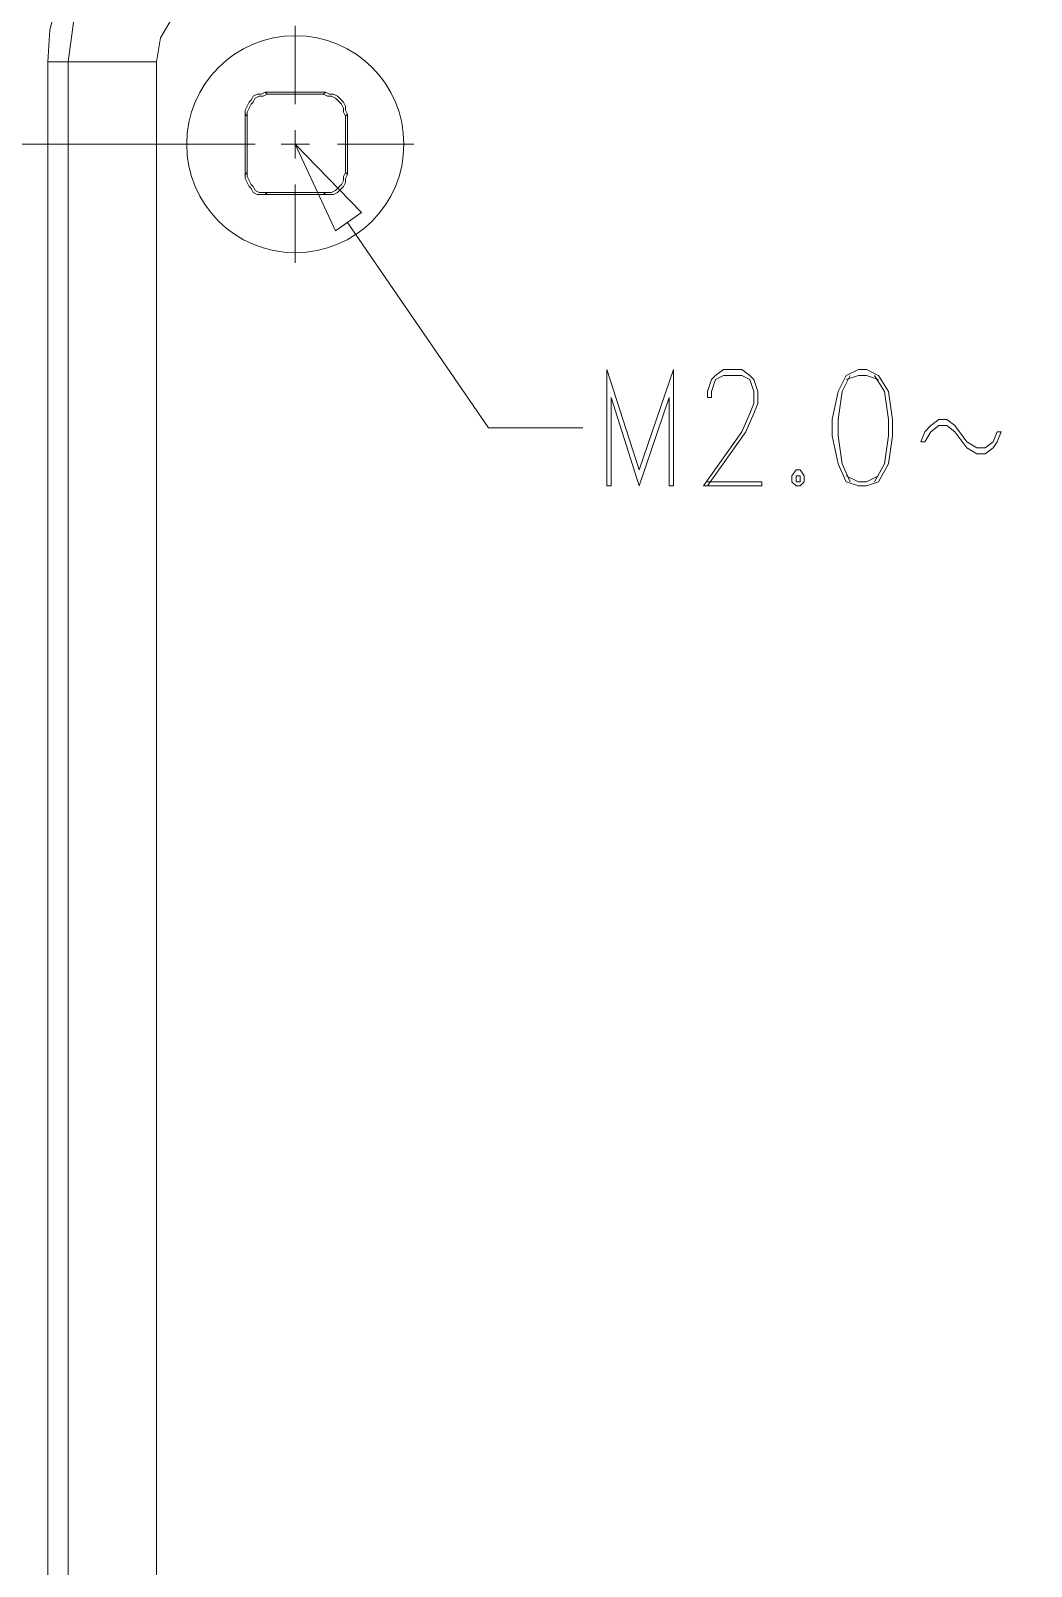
# Model space of a CAD drawing. Header units: centimetres. Extents: x -22.4 to 6.2, y -30.9 to -11.
# Drawn here: x -8.915 to -6.809, y -17.058 to -13.823 of the extents above; entities that cross this region are included whole.
import ezdxf

# ---------------------------------------------------------------- set-up
doc = ezdxf.new("R2010")
doc.units = ezdxf.units.CM
doc.header["$MEASUREMENT"] = 0
for name, color, linetype in [('1', 7, 'Continuous'), ('2', 7, 'Continuous'), ('layer 1', 7, 'Continuous')]:
    doc.layers.add(name, color=color, linetype=linetype)

msp = doc.modelspace()

# ---------------------------------------------------------------- linework, layer by layer
at = {"layer": '1', "color": 1, "lineweight": 9}
for points in [[(-8.35802, -13.97794), (-8.35802, -13.97794), (-8.35802, -13.81284), (-8.35802, -13.81284)], [(-8.35802, -14.09224), (-8.35802, -14.09224), (-8.35802, -14.03297), (-8.35802, -14.03297)], [(-8.60779, -14.06261), (-8.60779, -14.06261), (-8.44269, -14.06261), (-8.44269, -14.06261)], [(-8.38765, -14.06261), (-8.38765, -14.06261), (-8.32839, -14.06261), (-8.32839, -14.06261)], [(-8.26912, -14.06261), (-8.26912, -14.06261), (-8.10825, -14.06261), (-8.10825, -14.06261)], [(-8.35802, -14.31237), (-8.35802, -14.31237), (-8.35802, -14.14727), (-8.35802, -14.14727)]]:
    msp.add_open_spline(points, degree=3, dxfattribs=at)
at = {"layer": '2', "color": 3, "lineweight": 9}
msp.add_open_spline([(-8.60779, -14.06261), (-8.60779, -14.06261), (-9.97515, -14.06261), (-9.97515, -14.06261)], degree=3, dxfattribs=at)
for points, knots in [([(-8.27335, -14.24464), (-8.27335, -14.24464), (-8.35802, -14.06261), (-8.35802, -14.06261), (-8.35802, -14.06261), (-8.35802, -14.06261), (-8.21832, -14.20654), (-8.21832, -14.20654), (-8.21832, -14.20654), (-8.21832, -14.20654), (-8.27335, -14.24464), (-8.27335, -14.24464)], [0, 0, 0, 0, 0.25, 0.25, 0.25, 0.25, 0.5, 0.5, 0.5, 0.5, 1, 1, 1, 1]), ([(-8.24795, -14.22771), (-8.24795, -14.22771), (-7.95162, -14.65951), (-7.95162, -14.65951), (-7.95162, -14.65951), (-7.95162, -14.65951), (-7.75265, -14.65951), (-7.75265, -14.65951)], [0, 0, 0, 0, 0.3333333, 0.3333333, 0.3333333, 0.3333333, 1, 1, 1, 1])]:
    msp.add_open_spline(points, degree=3, knots=knots, dxfattribs=at)
at = {"layer": 'layer 1', "lineweight": 9}
for points, knots in [([(-21.92211, -30.90598), (-21.92211, -30.90598), (6.24226, -30.90598), (6.24226, -30.90598), (6.24226, -30.90598), (6.24226, -30.90598), (6.24226, -11.33528), (6.24226, -11.33528), (6.24226, -11.33528), (6.24226, -11.33528), (-21.92211, -11.33528), (-21.92211, -11.33528), (-21.92211, -11.33528), (-21.92211, -11.33528), (-21.92211, -30.90598), (-21.92211, -30.90598)], [0, 0, 0, 0, 0.2, 0.2, 0.2, 0.2, 0.4, 0.4, 0.4, 0.4, 0.6, 0.6, 0.6, 0.6, 1, 1, 1, 1]), ([(-6.96525, -12.81377), (-6.96525, -12.81377), (-8.62895, -12.81377), (-8.62895, -12.81377), (-8.62895, -12.81377), (-8.62895, -12.81377), (-8.83639, -12.81377), (-8.83639, -12.81377), (-8.83639, -12.81377), (-8.83639, -12.81377), (-8.88719, -12.81801), (-8.88719, -12.81801), (-8.88719, -12.81801), (-8.88719, -12.81801), (-8.94222, -12.82647), (-8.94222, -12.82647), (-8.94222, -12.82647), (-8.94222, -12.82647), (-8.98879, -12.83917), (-8.98879, -12.83917), (-8.98879, -12.83917), (-8.98879, -12.83917), (-9.03959, -12.86034), (-9.03959, -12.86034), (-9.03959, -12.86034), (-9.03959, -12.86034), (-9.08192, -12.88574), (-9.08192, -12.88574), (-9.08192, -12.88574), (-9.08192, -12.88574), (-9.12425, -12.91537), (-9.12425, -12.91537), (-9.12425, -12.91537), (-9.12425, -12.91537), (-9.16659, -12.94924), (-9.16659, -12.94924), (-9.16659, -12.94924), (-9.16659, -12.94924), (-9.20045, -12.98734), (-9.20045, -12.98734), (-9.20045, -12.98734), (-9.20045, -12.98734), (-9.23009, -13.03391), (-9.23009, -13.03391), (-9.23009, -13.03391), (-9.23009, -13.03391), (-9.25125, -13.07624), (-9.25125, -13.07624), (-9.25125, -13.07624), (-9.25125, -13.07624), (-9.27242, -13.12704), (-9.27242, -13.12704), (-9.27242, -13.12704), (-9.27242, -13.12704), (-9.28512, -13.17784), (-9.28512, -13.17784), (-9.28512, -13.17784), (-9.28512, -13.17784), (-9.29359, -13.22864), (-9.29359, -13.22864), (-9.29359, -13.22864), (-9.29359, -13.22864), (-9.29359, -13.27944), (-9.29359, -13.27944), (-9.29359, -13.27944), (-9.29359, -13.27944), (-9.29359, -13.38527), (-9.29359, -13.38527), (-9.29359, -13.38527), (-9.29359, -13.38527), (-9.29359, -13.59271), (-9.29359, -13.59271), (-9.29359, -13.59271), (-9.29359, -13.59271), (-9.29359, -14.00757), (-9.29359, -14.00757)], [0, 0, 0, 0, 0.05, 0.05, 0.05, 0.05, 0.1, 0.1, 0.1, 0.1, 0.15, 0.15, 0.15, 0.15, 0.2, 0.2, 0.2, 0.2, 0.25, 0.25, 0.25, 0.25, 0.3, 0.3, 0.3, 0.3, 0.35, 0.35, 0.35, 0.35, 0.4, 0.4, 0.4, 0.4, 0.45, 0.45, 0.45, 0.45, 0.5, 0.5, 0.5, 0.5, 0.55, 0.55, 0.55, 0.55, 0.6, 0.6, 0.6, 0.6, 0.65, 0.65, 0.65, 0.65, 0.7, 0.7, 0.7, 0.7, 0.75, 0.75, 0.75, 0.75, 0.8, 0.8, 0.8, 0.8, 0.85, 0.85, 0.85, 0.85, 0.9, 0.9, 0.9, 0.9, 1, 1, 1, 1]), ([(-6.96525, -12.85611), (-6.96525, -12.85611), (-8.59509, -12.85611), (-8.59509, -12.85611), (-8.59509, -12.85611), (-8.59509, -12.85611), (-8.79829, -12.85611), (-8.79829, -12.85611), (-8.79829, -12.85611), (-8.79829, -12.85611), (-8.89989, -12.86034), (-8.89989, -12.86034), (-8.89989, -12.86034), (-8.89989, -12.86034), (-8.95069, -12.87304), (-8.95069, -12.87304), (-8.95069, -12.87304), (-8.95069, -12.87304), (-8.99725, -12.88997), (-8.99725, -12.88997), (-8.99725, -12.88997), (-8.99725, -12.88997), (-9.04382, -12.91114), (-9.04382, -12.91114), (-9.04382, -12.91114), (-9.04382, -12.91114), (-9.08615, -12.94077), (-9.08615, -12.94077), (-9.08615, -12.94077), (-9.08615, -12.94077), (-9.12425, -12.97041), (-9.12425, -12.97041), (-9.12425, -12.97041), (-9.12425, -12.97041), (-9.15812, -13.00851), (-9.15812, -13.00851), (-9.15812, -13.00851), (-9.15812, -13.00851), (-9.18775, -13.05084), (-9.18775, -13.05084), (-9.18775, -13.05084), (-9.18775, -13.05084), (-9.21315, -13.09741), (-9.21315, -13.09741), (-9.21315, -13.09741), (-9.21315, -13.09741), (-9.23009, -13.14397), (-9.23009, -13.14397), (-9.23009, -13.14397), (-9.23009, -13.14397), (-9.24279, -13.19477), (-9.24279, -13.19477), (-9.24279, -13.19477), (-9.24279, -13.19477), (-9.25125, -13.24557), (-9.25125, -13.24557), (-9.25125, -13.24557), (-9.25125, -13.24557), (-9.25125, -13.29637), (-9.25125, -13.29637), (-9.25125, -13.29637), (-9.25125, -13.29637), (-9.25125, -13.39797), (-9.25125, -13.39797), (-9.25125, -13.39797), (-9.25125, -13.39797), (-9.25125, -13.60117), (-9.25125, -13.60117), (-9.25125, -13.60117), (-9.25125, -13.60117), (-9.25125, -14.00757), (-9.25125, -14.00757)], [0, 0, 0, 0, 0.0526316, 0.0526316, 0.0526316, 0.0526316, 0.1052632, 0.1052632, 0.1052632, 0.1052632, 0.1578947, 0.1578947, 0.1578947, 0.1578947, 0.2105263, 0.2105263, 0.2105263, 0.2105263, 0.2631579, 0.2631579, 0.2631579, 0.2631579, 0.3157895, 0.3157895, 0.3157895, 0.3157895, 0.3684211, 0.3684211, 0.3684211, 0.3684211, 0.4210526, 0.4210526, 0.4210526, 0.4210526, 0.4736842, 0.4736842, 0.4736842, 0.4736842, 0.5263158, 0.5263158, 0.5263158, 0.5263158, 0.5789474, 0.5789474, 0.5789474, 0.5789474, 0.6315789, 0.6315789, 0.6315789, 0.6315789, 0.6842105, 0.6842105, 0.6842105, 0.6842105, 0.7368421, 0.7368421, 0.7368421, 0.7368421, 0.7894737, 0.7894737, 0.7894737, 0.7894737, 0.8421053, 0.8421053, 0.8421053, 0.8421053, 0.8947368, 0.8947368, 0.8947368, 0.8947368, 1, 1, 1, 1]), ([(-8.87872, -13.88904), (-8.87872, -13.88904), (-8.87449, -13.82131), (-8.87449, -13.82131), (-8.87449, -13.82131), (-8.87449, -13.82131), (-8.85755, -13.75357), (-8.85755, -13.75357), (-8.85755, -13.75357), (-8.85755, -13.75357), (-8.82792, -13.69431), (-8.82792, -13.69431), (-8.82792, -13.69431), (-8.82792, -13.69431), (-8.78982, -13.63927), (-8.78982, -13.63927)], [0, 0, 0, 0, 0.2, 0.2, 0.2, 0.2, 0.4, 0.4, 0.4, 0.4, 0.6, 0.6, 0.6, 0.6, 1, 1, 1, 1]), ([(-8.78982, -13.71124), (-8.78982, -13.71124), (-8.82369, -13.79591), (-8.82369, -13.79591), (-8.82369, -13.79591), (-8.82369, -13.79591), (-8.83639, -13.88904), (-8.83639, -13.88904)], [0, 0, 0, 0, 0.3333333, 0.3333333, 0.3333333, 0.3333333, 1, 1, 1, 1]), ([(-8.48502, -13.72817), (-8.48502, -13.72817), (-8.53582, -13.73664), (-8.53582, -13.73664), (-8.53582, -13.73664), (-8.53582, -13.73664), (-8.58239, -13.75781), (-8.58239, -13.75781), (-8.58239, -13.75781), (-8.58239, -13.75781), (-8.61625, -13.79591), (-8.61625, -13.79591), (-8.61625, -13.79591), (-8.61625, -13.79591), (-8.64165, -13.83824), (-8.64165, -13.83824), (-8.64165, -13.83824), (-8.64165, -13.83824), (-8.65012, -13.88904), (-8.65012, -13.88904)], [0, 0, 0, 0, 0.1666667, 0.1666667, 0.1666667, 0.1666667, 0.3333333, 0.3333333, 0.3333333, 0.3333333, 0.5, 0.5, 0.5, 0.5, 0.6666667, 0.6666667, 0.6666667, 0.6666667, 1, 1, 1, 1]), ([(-8.12942, -14.06261), (-8.12942, -13.93635), (-8.23177, -13.83401), (-8.35802, -13.83401), (-8.35802, -13.83401), (-8.48427, -13.83401), (-8.58662, -13.93635), (-8.58662, -14.0626), (-8.58662, -14.0626), (-8.58662, -14.18886), (-8.48427, -14.2912), (-8.35802, -14.29121), (-8.35802, -14.29121), (-8.23177, -14.29121), (-8.12942, -14.18886), (-8.12942, -14.06261)], [0, 0, 0, 0, 0.2, 0.2, 0.2, 0.2, 0.4, 0.4, 0.4, 0.4, 0.6, 0.6, 0.6, 0.6, 1, 1, 1, 1]), ([(-8.42152, -13.95254), (-8.42152, -13.95254), (-8.42999, -13.95677), (-8.42999, -13.95677), (-8.42999, -13.95677), (-8.42999, -13.95677), (-8.43845, -13.95677), (-8.43845, -13.95677), (-8.43845, -13.95677), (-8.43845, -13.95677), (-8.44692, -13.96101), (-8.44692, -13.96101), (-8.44692, -13.96101), (-8.44692, -13.96101), (-8.45115, -13.96947), (-8.45115, -13.96947), (-8.45115, -13.96947), (-8.45115, -13.96947), (-8.45539, -13.97371), (-8.45539, -13.97371), (-8.45539, -13.97371), (-8.45539, -13.97371), (-8.45962, -13.98217), (-8.45962, -13.98217), (-8.45962, -13.98217), (-8.45962, -13.98217), (-8.46385, -13.99064), (-8.46385, -13.99064), (-8.46385, -13.99064), (-8.46385, -13.99064), (-8.46385, -13.99911), (-8.46385, -13.99911)], [0, 0, 0, 0, 0.1111111, 0.1111111, 0.1111111, 0.1111111, 0.2222222, 0.2222222, 0.2222222, 0.2222222, 0.3333333, 0.3333333, 0.3333333, 0.3333333, 0.4444444, 0.4444444, 0.4444444, 0.4444444, 0.5555556, 0.5555556, 0.5555556, 0.5555556, 0.6666667, 0.6666667, 0.6666667, 0.6666667, 0.7777778, 0.7777778, 0.7777778, 0.7777778, 1, 1, 1, 1]), ([(-8.41729, -13.95677), (-8.41729, -13.95677), (-8.42575, -13.96101), (-8.42575, -13.96101), (-8.42575, -13.96101), (-8.42575, -13.96101), (-8.43422, -13.96101), (-8.43422, -13.96101), (-8.43422, -13.96101), (-8.43422, -13.96101), (-8.44269, -13.96524), (-8.44269, -13.96524), (-8.44269, -13.96524), (-8.44269, -13.96524), (-8.44692, -13.97371), (-8.44692, -13.97371), (-8.44692, -13.97371), (-8.44692, -13.97371), (-8.45115, -13.97794), (-8.45115, -13.97794), (-8.45115, -13.97794), (-8.45115, -13.97794), (-8.45539, -13.98641), (-8.45539, -13.98641), (-8.45539, -13.98641), (-8.45539, -13.98641), (-8.45962, -13.99487), (-8.45962, -13.99487), (-8.45962, -13.99487), (-8.45962, -13.99487), (-8.45962, -14.00334), (-8.45962, -14.00334)], [0, 0, 0, 0, 0.1111111, 0.1111111, 0.1111111, 0.1111111, 0.2222222, 0.2222222, 0.2222222, 0.2222222, 0.3333333, 0.3333333, 0.3333333, 0.3333333, 0.4444444, 0.4444444, 0.4444444, 0.4444444, 0.5555556, 0.5555556, 0.5555556, 0.5555556, 0.6666667, 0.6666667, 0.6666667, 0.6666667, 0.7777778, 0.7777778, 0.7777778, 0.7777778, 1, 1, 1, 1]), ([(-8.25219, -14.00334), (-8.25219, -14.00334), (-8.25642, -13.99487), (-8.25642, -13.99487), (-8.25642, -13.99487), (-8.25642, -13.99487), (-8.25642, -13.98641), (-8.25642, -13.98641), (-8.25642, -13.98641), (-8.25642, -13.98641), (-8.26065, -13.97794), (-8.26065, -13.97794), (-8.26065, -13.97794), (-8.26065, -13.97794), (-8.26489, -13.97371), (-8.26489, -13.97371), (-8.26489, -13.97371), (-8.26489, -13.97371), (-8.27335, -13.96524), (-8.27335, -13.96524), (-8.27335, -13.96524), (-8.27335, -13.96524), (-8.28182, -13.96101), (-8.28182, -13.96101), (-8.28182, -13.96101), (-8.28182, -13.96101), (-8.29029, -13.96101), (-8.29029, -13.96101), (-8.29029, -13.96101), (-8.29029, -13.96101), (-8.29875, -13.95677), (-8.29875, -13.95677)], [0, 0, 0, 0, 0.1111111, 0.1111111, 0.1111111, 0.1111111, 0.2222222, 0.2222222, 0.2222222, 0.2222222, 0.3333333, 0.3333333, 0.3333333, 0.3333333, 0.4444444, 0.4444444, 0.4444444, 0.4444444, 0.5555556, 0.5555556, 0.5555556, 0.5555556, 0.6666667, 0.6666667, 0.6666667, 0.6666667, 0.7777778, 0.7777778, 0.7777778, 0.7777778, 1, 1, 1, 1]), ([(-8.24795, -13.99911), (-8.24795, -13.99911), (-8.25219, -13.99064), (-8.25219, -13.99064), (-8.25219, -13.99064), (-8.25219, -13.99064), (-8.25219, -13.98217), (-8.25219, -13.98217), (-8.25219, -13.98217), (-8.25219, -13.98217), (-8.25642, -13.97371), (-8.25642, -13.97371), (-8.25642, -13.97371), (-8.25642, -13.97371), (-8.26065, -13.96947), (-8.26065, -13.96947), (-8.26065, -13.96947), (-8.26065, -13.96947), (-8.26912, -13.96101), (-8.26912, -13.96101), (-8.26912, -13.96101), (-8.26912, -13.96101), (-8.27759, -13.95677), (-8.27759, -13.95677), (-8.27759, -13.95677), (-8.27759, -13.95677), (-8.28605, -13.95677), (-8.28605, -13.95677), (-8.28605, -13.95677), (-8.28605, -13.95677), (-8.29452, -13.95254), (-8.29452, -13.95254)], [0, 0, 0, 0, 0.1111111, 0.1111111, 0.1111111, 0.1111111, 0.2222222, 0.2222222, 0.2222222, 0.2222222, 0.3333333, 0.3333333, 0.3333333, 0.3333333, 0.4444444, 0.4444444, 0.4444444, 0.4444444, 0.5555556, 0.5555556, 0.5555556, 0.5555556, 0.6666667, 0.6666667, 0.6666667, 0.6666667, 0.7777778, 0.7777778, 0.7777778, 0.7777778, 1, 1, 1, 1]), ([(-8.46385, -14.12611), (-8.46385, -14.12611), (-8.46385, -14.13457), (-8.46385, -14.13457), (-8.46385, -14.13457), (-8.46385, -14.13457), (-8.45962, -14.14304), (-8.45962, -14.14304), (-8.45962, -14.14304), (-8.45962, -14.14304), (-8.45539, -14.15151), (-8.45539, -14.15151), (-8.45539, -14.15151), (-8.45539, -14.15151), (-8.45115, -14.15574), (-8.45115, -14.15574), (-8.45115, -14.15574), (-8.45115, -14.15574), (-8.44692, -14.16421), (-8.44692, -14.16421), (-8.44692, -14.16421), (-8.44692, -14.16421), (-8.43845, -14.16844), (-8.43845, -14.16844), (-8.43845, -14.16844), (-8.43845, -14.16844), (-8.42999, -14.16844), (-8.42999, -14.16844), (-8.42999, -14.16844), (-8.42999, -14.16844), (-8.42152, -14.16844), (-8.42152, -14.16844)], [0, 0, 0, 0, 0.1111111, 0.1111111, 0.1111111, 0.1111111, 0.2222222, 0.2222222, 0.2222222, 0.2222222, 0.3333333, 0.3333333, 0.3333333, 0.3333333, 0.4444444, 0.4444444, 0.4444444, 0.4444444, 0.5555556, 0.5555556, 0.5555556, 0.5555556, 0.6666667, 0.6666667, 0.6666667, 0.6666667, 0.7777778, 0.7777778, 0.7777778, 0.7777778, 1, 1, 1, 1]), ([(-8.45962, -14.12187), (-8.45962, -14.12187), (-8.45962, -14.13034), (-8.45962, -14.13034), (-8.45962, -14.13034), (-8.45962, -14.13034), (-8.45539, -14.13881), (-8.45539, -14.13881), (-8.45539, -14.13881), (-8.45539, -14.13881), (-8.45115, -14.14727), (-8.45115, -14.14727), (-8.45115, -14.14727), (-8.45115, -14.14727), (-8.44692, -14.15151), (-8.44692, -14.15151), (-8.44692, -14.15151), (-8.44692, -14.15151), (-8.44269, -14.15997), (-8.44269, -14.15997), (-8.44269, -14.15997), (-8.44269, -14.15997), (-8.43422, -14.16421), (-8.43422, -14.16421), (-8.43422, -14.16421), (-8.43422, -14.16421), (-8.42575, -14.16421), (-8.42575, -14.16421), (-8.42575, -14.16421), (-8.42575, -14.16421), (-8.41729, -14.16421), (-8.41729, -14.16421)], [0, 0, 0, 0, 0.1111111, 0.1111111, 0.1111111, 0.1111111, 0.2222222, 0.2222222, 0.2222222, 0.2222222, 0.3333333, 0.3333333, 0.3333333, 0.3333333, 0.4444444, 0.4444444, 0.4444444, 0.4444444, 0.5555556, 0.5555556, 0.5555556, 0.5555556, 0.6666667, 0.6666667, 0.6666667, 0.6666667, 0.7777778, 0.7777778, 0.7777778, 0.7777778, 1, 1, 1, 1]), ([(-8.29875, -14.16421), (-8.29875, -14.16421), (-8.29029, -14.16421), (-8.29029, -14.16421), (-8.29029, -14.16421), (-8.29029, -14.16421), (-8.28182, -14.16421), (-8.28182, -14.16421), (-8.28182, -14.16421), (-8.28182, -14.16421), (-8.27335, -14.15997), (-8.27335, -14.15997), (-8.27335, -14.15997), (-8.27335, -14.15997), (-8.26489, -14.15151), (-8.26489, -14.15151), (-8.26489, -14.15151), (-8.26489, -14.15151), (-8.26065, -14.14727), (-8.26065, -14.14727), (-8.26065, -14.14727), (-8.26065, -14.14727), (-8.25642, -14.13881), (-8.25642, -14.13881), (-8.25642, -14.13881), (-8.25642, -14.13881), (-8.25642, -14.13034), (-8.25642, -14.13034), (-8.25642, -14.13034), (-8.25642, -14.13034), (-8.25219, -14.12187), (-8.25219, -14.12187)], [0, 0, 0, 0, 0.1111111, 0.1111111, 0.1111111, 0.1111111, 0.2222222, 0.2222222, 0.2222222, 0.2222222, 0.3333333, 0.3333333, 0.3333333, 0.3333333, 0.4444444, 0.4444444, 0.4444444, 0.4444444, 0.5555556, 0.5555556, 0.5555556, 0.5555556, 0.6666667, 0.6666667, 0.6666667, 0.6666667, 0.7777778, 0.7777778, 0.7777778, 0.7777778, 1, 1, 1, 1]), ([(-8.29452, -14.16844), (-8.29452, -14.16844), (-8.28605, -14.16844), (-8.28605, -14.16844), (-8.28605, -14.16844), (-8.28605, -14.16844), (-8.27759, -14.16844), (-8.27759, -14.16844), (-8.27759, -14.16844), (-8.27759, -14.16844), (-8.26912, -14.16421), (-8.26912, -14.16421), (-8.26912, -14.16421), (-8.26912, -14.16421), (-8.26065, -14.15574), (-8.26065, -14.15574), (-8.26065, -14.15574), (-8.26065, -14.15574), (-8.25642, -14.15151), (-8.25642, -14.15151), (-8.25642, -14.15151), (-8.25642, -14.15151), (-8.25219, -14.14304), (-8.25219, -14.14304), (-8.25219, -14.14304), (-8.25219, -14.14304), (-8.25219, -14.13457), (-8.25219, -14.13457), (-8.25219, -14.13457), (-8.25219, -14.13457), (-8.24795, -14.12611), (-8.24795, -14.12611)], [0, 0, 0, 0, 0.1111111, 0.1111111, 0.1111111, 0.1111111, 0.2222222, 0.2222222, 0.2222222, 0.2222222, 0.3333333, 0.3333333, 0.3333333, 0.3333333, 0.4444444, 0.4444444, 0.4444444, 0.4444444, 0.5555556, 0.5555556, 0.5555556, 0.5555556, 0.6666667, 0.6666667, 0.6666667, 0.6666667, 0.7777778, 0.7777778, 0.7777778, 0.7777778, 1, 1, 1, 1]), ([(-7.70185, -14.53674), (-7.70185, -14.53674), (-7.63412, -14.74841), (-7.63412, -14.74841), (-7.63412, -14.74841), (-7.63412, -14.74841), (-7.56215, -14.53674), (-7.56215, -14.53674)], [0, 0, 0, 0, 0.3333333, 0.3333333, 0.3333333, 0.3333333, 1, 1, 1, 1]), ([(-7.63412, -14.78227), (-7.63412, -14.78227), (-7.57062, -14.59601), (-7.57062, -14.59601), (-7.57062, -14.59601), (-7.57062, -14.59601), (-7.57062, -14.78227), (-7.57062, -14.78227), (-7.57062, -14.78227), (-7.57062, -14.78227), (-7.56215, -14.78227), (-7.56215, -14.78227), (-7.56215, -14.78227), (-7.56215, -14.78227), (-7.56215, -14.53674), (-7.56215, -14.53674)], [0, 0, 0, 0, 0.2, 0.2, 0.2, 0.2, 0.4, 0.4, 0.4, 0.4, 0.6, 0.6, 0.6, 0.6, 1, 1, 1, 1]), ([(-7.49019, -14.59601), (-7.49019, -14.59601), (-7.48172, -14.59601), (-7.48172, -14.59601), (-7.48172, -14.59601), (-7.48172, -14.59601), (-7.48172, -14.58331), (-7.48172, -14.58331), (-7.48172, -14.58331), (-7.48172, -14.58331), (-7.47325, -14.55791), (-7.47325, -14.55791), (-7.47325, -14.55791), (-7.47325, -14.55791), (-7.45632, -14.54944), (-7.45632, -14.54944), (-7.45632, -14.54944), (-7.45632, -14.54944), (-7.41822, -14.54944), (-7.41822, -14.54944), (-7.41822, -14.54944), (-7.41822, -14.54944), (-7.40129, -14.55791), (-7.40129, -14.55791), (-7.40129, -14.55791), (-7.40129, -14.55791), (-7.39282, -14.58331), (-7.39282, -14.58331), (-7.39282, -14.58331), (-7.39282, -14.58331), (-7.39282, -14.60871), (-7.39282, -14.60871), (-7.39282, -14.60871), (-7.39282, -14.60871), (-7.40129, -14.62987), (-7.40129, -14.62987), (-7.40129, -14.62987), (-7.40129, -14.62987), (-7.41822, -14.66797), (-7.41822, -14.66797), (-7.41822, -14.66797), (-7.41822, -14.66797), (-7.49865, -14.78227), (-7.49865, -14.78227)], [0, 0, 0, 0, 0.0833333, 0.0833333, 0.0833333, 0.0833333, 0.1666667, 0.1666667, 0.1666667, 0.1666667, 0.25, 0.25, 0.25, 0.25, 0.3333333, 0.3333333, 0.3333333, 0.3333333, 0.4166667, 0.4166667, 0.4166667, 0.4166667, 0.5, 0.5, 0.5, 0.5, 0.5833333, 0.5833333, 0.5833333, 0.5833333, 0.6666667, 0.6666667, 0.6666667, 0.6666667, 0.75, 0.75, 0.75, 0.75, 0.8333333, 0.8333333, 0.8333333, 0.8333333, 1, 1, 1, 1]), ([(-7.49019, -14.59601), (-7.49019, -14.59601), (-7.49019, -14.58331), (-7.49019, -14.58331), (-7.49019, -14.58331), (-7.49019, -14.58331), (-7.48172, -14.55791), (-7.48172, -14.55791), (-7.48172, -14.55791), (-7.48172, -14.55791), (-7.47325, -14.54944), (-7.47325, -14.54944), (-7.47325, -14.54944), (-7.47325, -14.54944), (-7.45632, -14.53674), (-7.45632, -14.53674), (-7.45632, -14.53674), (-7.45632, -14.53674), (-7.41822, -14.53674), (-7.41822, -14.53674), (-7.41822, -14.53674), (-7.41822, -14.53674), (-7.40129, -14.54944), (-7.40129, -14.54944), (-7.40129, -14.54944), (-7.40129, -14.54944), (-7.39282, -14.55791), (-7.39282, -14.55791), (-7.39282, -14.55791), (-7.39282, -14.55791), (-7.38435, -14.58331), (-7.38435, -14.58331), (-7.38435, -14.58331), (-7.38435, -14.58331), (-7.38435, -14.60871), (-7.38435, -14.60871), (-7.38435, -14.60871), (-7.38435, -14.60871), (-7.39282, -14.62987), (-7.39282, -14.62987), (-7.39282, -14.62987), (-7.39282, -14.62987), (-7.40975, -14.66797), (-7.40975, -14.66797), (-7.40975, -14.66797), (-7.40975, -14.66797), (-7.49019, -14.78227), (-7.49019, -14.78227)], [0, 0, 0, 0, 0.0769231, 0.0769231, 0.0769231, 0.0769231, 0.1538462, 0.1538462, 0.1538462, 0.1538462, 0.2307692, 0.2307692, 0.2307692, 0.2307692, 0.3076923, 0.3076923, 0.3076923, 0.3076923, 0.3846154, 0.3846154, 0.3846154, 0.3846154, 0.4615385, 0.4615385, 0.4615385, 0.4615385, 0.5384615, 0.5384615, 0.5384615, 0.5384615, 0.6153846, 0.6153846, 0.6153846, 0.6153846, 0.6923077, 0.6923077, 0.6923077, 0.6923077, 0.7692308, 0.7692308, 0.7692308, 0.7692308, 0.8461538, 0.8461538, 0.8461538, 0.8461538, 1, 1, 1, 1]), ([(-7.17269, -14.53674), (-7.17269, -14.53674), (-7.19809, -14.54944), (-7.19809, -14.54944), (-7.19809, -14.54944), (-7.19809, -14.54944), (-7.21502, -14.58331), (-7.21502, -14.58331), (-7.21502, -14.58331), (-7.21502, -14.58331), (-7.22772, -14.64257), (-7.22772, -14.64257), (-7.22772, -14.64257), (-7.22772, -14.64257), (-7.22772, -14.67644), (-7.22772, -14.67644), (-7.22772, -14.67644), (-7.22772, -14.67644), (-7.21502, -14.73571), (-7.21502, -14.73571), (-7.21502, -14.73571), (-7.21502, -14.73571), (-7.19809, -14.77381), (-7.19809, -14.77381), (-7.19809, -14.77381), (-7.19809, -14.77381), (-7.17269, -14.78227), (-7.17269, -14.78227), (-7.17269, -14.78227), (-7.17269, -14.78227), (-7.15575, -14.78227), (-7.15575, -14.78227), (-7.15575, -14.78227), (-7.15575, -14.78227), (-7.13035, -14.77381), (-7.13035, -14.77381), (-7.13035, -14.77381), (-7.13035, -14.77381), (-7.10919, -14.73571), (-7.10919, -14.73571), (-7.10919, -14.73571), (-7.10919, -14.73571), (-7.10072, -14.67644), (-7.10072, -14.67644), (-7.10072, -14.67644), (-7.10072, -14.67644), (-7.10072, -14.64257), (-7.10072, -14.64257), (-7.10072, -14.64257), (-7.10072, -14.64257), (-7.10919, -14.58331), (-7.10919, -14.58331), (-7.10919, -14.58331), (-7.10919, -14.58331), (-7.13035, -14.54944), (-7.13035, -14.54944), (-7.13035, -14.54944), (-7.13035, -14.54944), (-7.15575, -14.53674), (-7.15575, -14.53674), (-7.15575, -14.53674), (-7.15575, -14.53674), (-7.17269, -14.53674), (-7.17269, -14.53674)], [0, 0, 0, 0, 0.0588235, 0.0588235, 0.0588235, 0.0588235, 0.1176471, 0.1176471, 0.1176471, 0.1176471, 0.1764706, 0.1764706, 0.1764706, 0.1764706, 0.2352941, 0.2352941, 0.2352941, 0.2352941, 0.2941176, 0.2941176, 0.2941176, 0.2941176, 0.3529412, 0.3529412, 0.3529412, 0.3529412, 0.4117647, 0.4117647, 0.4117647, 0.4117647, 0.4705882, 0.4705882, 0.4705882, 0.4705882, 0.5294118, 0.5294118, 0.5294118, 0.5294118, 0.5882353, 0.5882353, 0.5882353, 0.5882353, 0.6470588, 0.6470588, 0.6470588, 0.6470588, 0.7058824, 0.7058824, 0.7058824, 0.7058824, 0.7647059, 0.7647059, 0.7647059, 0.7647059, 0.8235294, 0.8235294, 0.8235294, 0.8235294, 0.8823529, 0.8823529, 0.8823529, 0.8823529, 1, 1, 1, 1]), ([(-7.18962, -14.54944), (-7.18962, -14.54944), (-7.20655, -14.58331), (-7.20655, -14.58331), (-7.20655, -14.58331), (-7.20655, -14.58331), (-7.21502, -14.64257), (-7.21502, -14.64257), (-7.21502, -14.64257), (-7.21502, -14.64257), (-7.21502, -14.67644), (-7.21502, -14.67644), (-7.21502, -14.67644), (-7.21502, -14.67644), (-7.20655, -14.73571), (-7.20655, -14.73571), (-7.20655, -14.73571), (-7.20655, -14.73571), (-7.18962, -14.77381), (-7.18962, -14.77381)], [0, 0, 0, 0, 0.1666667, 0.1666667, 0.1666667, 0.1666667, 0.3333333, 0.3333333, 0.3333333, 0.3333333, 0.5, 0.5, 0.5, 0.5, 0.6666667, 0.6666667, 0.6666667, 0.6666667, 1, 1, 1, 1]), ([(-7.13035, -14.55791), (-7.13035, -14.55791), (-7.15575, -14.54944), (-7.15575, -14.54944), (-7.15575, -14.54944), (-7.15575, -14.54944), (-7.17269, -14.54944), (-7.17269, -14.54944), (-7.17269, -14.54944), (-7.17269, -14.54944), (-7.19809, -14.55791), (-7.19809, -14.55791)], [0, 0, 0, 0, 0.25, 0.25, 0.25, 0.25, 0.5, 0.5, 0.5, 0.5, 1, 1, 1, 1]), ([(-7.13882, -14.77381), (-7.13882, -14.77381), (-7.11765, -14.73571), (-7.11765, -14.73571), (-7.11765, -14.73571), (-7.11765, -14.73571), (-7.10919, -14.67644), (-7.10919, -14.67644), (-7.10919, -14.67644), (-7.10919, -14.67644), (-7.10919, -14.64257), (-7.10919, -14.64257), (-7.10919, -14.64257), (-7.10919, -14.64257), (-7.11765, -14.58331), (-7.11765, -14.58331), (-7.11765, -14.58331), (-7.11765, -14.58331), (-7.13882, -14.54944), (-7.13882, -14.54944)], [0, 0, 0, 0, 0.1666667, 0.1666667, 0.1666667, 0.1666667, 0.3333333, 0.3333333, 0.3333333, 0.3333333, 0.5, 0.5, 0.5, 0.5, 0.6666667, 0.6666667, 0.6666667, 0.6666667, 1, 1, 1, 1]), ([(-7.69339, -14.59601), (-7.69339, -14.59601), (-7.69339, -14.78227), (-7.69339, -14.78227), (-7.69339, -14.78227), (-7.69339, -14.78227), (-7.70185, -14.78227), (-7.70185, -14.78227)], [0, 0, 0, 0, 0.3333333, 0.3333333, 0.3333333, 0.3333333, 1, 1, 1, 1]), ([(-7.03299, -14.68914), (-7.03299, -14.68914), (-7.04145, -14.68914), (-7.04145, -14.68914), (-7.04145, -14.68914), (-7.04145, -14.68914), (-7.03299, -14.66797), (-7.03299, -14.66797), (-7.03299, -14.66797), (-7.03299, -14.66797), (-7.02029, -14.65527), (-7.02029, -14.65527), (-7.02029, -14.65527), (-7.02029, -14.65527), (-7.00335, -14.64257), (-7.00335, -14.64257), (-7.00335, -14.64257), (-7.00335, -14.64257), (-6.98642, -14.64257), (-6.98642, -14.64257), (-6.98642, -14.64257), (-6.98642, -14.64257), (-6.96949, -14.65527), (-6.96949, -14.65527), (-6.96949, -14.65527), (-6.96949, -14.65527), (-6.94409, -14.68914), (-6.94409, -14.68914), (-6.94409, -14.68914), (-6.94409, -14.68914), (-6.92292, -14.70184), (-6.92292, -14.70184), (-6.92292, -14.70184), (-6.92292, -14.70184), (-6.90599, -14.70184), (-6.90599, -14.70184), (-6.90599, -14.70184), (-6.90599, -14.70184), (-6.88905, -14.68914), (-6.88905, -14.68914), (-6.88905, -14.68914), (-6.88905, -14.68914), (-6.88059, -14.66797), (-6.88059, -14.66797)], [0, 0, 0, 0, 0.0833333, 0.0833333, 0.0833333, 0.0833333, 0.1666667, 0.1666667, 0.1666667, 0.1666667, 0.25, 0.25, 0.25, 0.25, 0.3333333, 0.3333333, 0.3333333, 0.3333333, 0.4166667, 0.4166667, 0.4166667, 0.4166667, 0.5, 0.5, 0.5, 0.5, 0.5833333, 0.5833333, 0.5833333, 0.5833333, 0.6666667, 0.6666667, 0.6666667, 0.6666667, 0.75, 0.75, 0.75, 0.75, 0.8333333, 0.8333333, 0.8333333, 0.8333333, 1, 1, 1, 1]), ([(-7.03299, -14.68914), (-7.03299, -14.68914), (-7.02029, -14.66797), (-7.02029, -14.66797), (-7.02029, -14.66797), (-7.02029, -14.66797), (-7.00335, -14.65527), (-7.00335, -14.65527), (-7.00335, -14.65527), (-7.00335, -14.65527), (-6.98642, -14.65527), (-6.98642, -14.65527), (-6.98642, -14.65527), (-6.98642, -14.65527), (-6.96949, -14.66797), (-6.96949, -14.66797), (-6.96949, -14.66797), (-6.96949, -14.66797), (-6.94409, -14.70184), (-6.94409, -14.70184), (-6.94409, -14.70184), (-6.94409, -14.70184), (-6.92292, -14.71454), (-6.92292, -14.71454), (-6.92292, -14.71454), (-6.92292, -14.71454), (-6.90599, -14.71454), (-6.90599, -14.71454), (-6.90599, -14.71454), (-6.90599, -14.71454), (-6.88905, -14.70184), (-6.88905, -14.70184), (-6.88905, -14.70184), (-6.88905, -14.70184), (-6.88059, -14.68914), (-6.88059, -14.68914), (-6.88059, -14.68914), (-6.88059, -14.68914), (-6.87212, -14.66797), (-6.87212, -14.66797), (-6.87212, -14.66797), (-6.87212, -14.66797), (-6.88059, -14.66797), (-6.88059, -14.66797)], [0, 0, 0, 0, 0.0833333, 0.0833333, 0.0833333, 0.0833333, 0.1666667, 0.1666667, 0.1666667, 0.1666667, 0.25, 0.25, 0.25, 0.25, 0.3333333, 0.3333333, 0.3333333, 0.3333333, 0.4166667, 0.4166667, 0.4166667, 0.4166667, 0.5, 0.5, 0.5, 0.5, 0.5833333, 0.5833333, 0.5833333, 0.5833333, 0.6666667, 0.6666667, 0.6666667, 0.6666667, 0.75, 0.75, 0.75, 0.75, 0.8333333, 0.8333333, 0.8333333, 0.8333333, 1, 1, 1, 1]), ([(-7.49019, -14.77381), (-7.49019, -14.77381), (-7.37589, -14.77381), (-7.37589, -14.77381), (-7.37589, -14.77381), (-7.37589, -14.77381), (-7.37589, -14.78227), (-7.37589, -14.78227), (-7.37589, -14.78227), (-7.37589, -14.78227), (-7.49865, -14.78227), (-7.49865, -14.78227)], [0, 0, 0, 0, 0.25, 0.25, 0.25, 0.25, 0.5, 0.5, 0.5, 0.5, 1, 1, 1, 1]), ([(-7.30392, -14.74841), (-7.30392, -14.74841), (-7.31239, -14.76111), (-7.31239, -14.76111), (-7.31239, -14.76111), (-7.31239, -14.76111), (-7.31239, -14.77381), (-7.31239, -14.77381), (-7.31239, -14.77381), (-7.31239, -14.77381), (-7.30392, -14.78227), (-7.30392, -14.78227), (-7.30392, -14.78227), (-7.30392, -14.78227), (-7.29545, -14.78227), (-7.29545, -14.78227), (-7.29545, -14.78227), (-7.29545, -14.78227), (-7.28699, -14.77381), (-7.28699, -14.77381), (-7.28699, -14.77381), (-7.28699, -14.77381), (-7.28699, -14.76111), (-7.28699, -14.76111), (-7.28699, -14.76111), (-7.28699, -14.76111), (-7.29545, -14.74841), (-7.29545, -14.74841), (-7.29545, -14.74841), (-7.29545, -14.74841), (-7.30392, -14.74841), (-7.30392, -14.74841)], [0, 0, 0, 0, 0.1111111, 0.1111111, 0.1111111, 0.1111111, 0.2222222, 0.2222222, 0.2222222, 0.2222222, 0.3333333, 0.3333333, 0.3333333, 0.3333333, 0.4444444, 0.4444444, 0.4444444, 0.4444444, 0.5555556, 0.5555556, 0.5555556, 0.5555556, 0.6666667, 0.6666667, 0.6666667, 0.6666667, 0.7777778, 0.7777778, 0.7777778, 0.7777778, 1, 1, 1, 1]), ([(-7.30392, -14.76111), (-7.30392, -14.76111), (-7.29545, -14.76111), (-7.29545, -14.76111), (-7.29545, -14.76111), (-7.29545, -14.76111), (-7.29545, -14.77381), (-7.29545, -14.77381), (-7.29545, -14.77381), (-7.29545, -14.77381), (-7.30392, -14.77381), (-7.30392, -14.77381), (-7.30392, -14.77381), (-7.30392, -14.77381), (-7.30392, -14.76111), (-7.30392, -14.76111)], [0, 0, 0, 0, 0.2, 0.2, 0.2, 0.2, 0.4, 0.4, 0.4, 0.4, 0.6, 0.6, 0.6, 0.6, 1, 1, 1, 1]), ([(-7.19809, -14.76111), (-7.19809, -14.76111), (-7.17269, -14.77381), (-7.17269, -14.77381), (-7.17269, -14.77381), (-7.17269, -14.77381), (-7.15575, -14.77381), (-7.15575, -14.77381), (-7.15575, -14.77381), (-7.15575, -14.77381), (-7.13035, -14.76111), (-7.13035, -14.76111)], [0, 0, 0, 0, 0.25, 0.25, 0.25, 0.25, 0.5, 0.5, 0.5, 0.5, 1, 1, 1, 1])]:
    msp.add_open_spline(points, degree=3, knots=knots, dxfattribs=at)
for points in [[(-8.83639, -13.88904), (-8.83639, -13.88904), (-8.87872, -13.88904), (-8.87872, -13.88904)], [(-8.87872, -13.88904), (-8.87872, -13.88904), (-8.87872, -20.26444), (-8.87872, -20.26444)], [(-8.83639, -13.88904), (-8.83639, -13.88904), (-8.65012, -13.88904), (-8.65012, -13.88904)], [(-8.83639, -20.26444), (-8.83639, -20.26444), (-8.83639, -13.88904), (-8.83639, -13.88904)], [(-8.65012, -20.26444), (-8.65012, -20.26444), (-8.65012, -13.88904), (-8.65012, -13.88904)], [(-8.42152, -13.95254), (-8.42152, -13.95254), (-8.29452, -13.95254), (-8.29452, -13.95254)], [(-8.41729, -13.95677), (-8.41729, -13.95677), (-8.42152, -13.95254), (-8.42152, -13.95254)], [(-8.41729, -13.95677), (-8.41729, -13.95677), (-8.29875, -13.95677), (-8.29875, -13.95677)], [(-8.29875, -13.95677), (-8.29875, -13.95677), (-8.29452, -13.95254), (-8.29452, -13.95254)], [(-8.45962, -14.00334), (-8.45962, -14.00334), (-8.46385, -13.99911), (-8.46385, -13.99911)], [(-8.46385, -14.12611), (-8.46385, -14.12611), (-8.46385, -13.99911), (-8.46385, -13.99911)], [(-8.45962, -14.12187), (-8.45962, -14.12187), (-8.45962, -14.00334), (-8.45962, -14.00334)], [(-8.25219, -14.00334), (-8.25219, -14.00334), (-8.24795, -13.99911), (-8.24795, -13.99911)], [(-8.25219, -14.00334), (-8.25219, -14.00334), (-8.25219, -14.12187), (-8.25219, -14.12187)], [(-8.24795, -13.99911), (-8.24795, -13.99911), (-8.24795, -14.12611), (-8.24795, -14.12611)], [(-8.45962, -14.12187), (-8.45962, -14.12187), (-8.46385, -14.12611), (-8.46385, -14.12611)], [(-8.25219, -14.12187), (-8.25219, -14.12187), (-8.24795, -14.12611), (-8.24795, -14.12611)], [(-8.41729, -14.16421), (-8.41729, -14.16421), (-8.42152, -14.16844), (-8.42152, -14.16844)], [(-8.29875, -14.16421), (-8.29875, -14.16421), (-8.41729, -14.16421), (-8.41729, -14.16421)], [(-8.29875, -14.16421), (-8.29875, -14.16421), (-8.29452, -14.16844), (-8.29452, -14.16844)], [(-8.29452, -14.16844), (-8.29452, -14.16844), (-8.42152, -14.16844), (-8.42152, -14.16844)], [(-7.70185, -14.53674), (-7.70185, -14.53674), (-7.70185, -14.78227), (-7.70185, -14.78227)], [(-7.69339, -14.59601), (-7.69339, -14.59601), (-7.63412, -14.78227), (-7.63412, -14.78227)]]:
    msp.add_open_spline(points, degree=3, dxfattribs=at)

doc.saveas('drawing.dxf')
